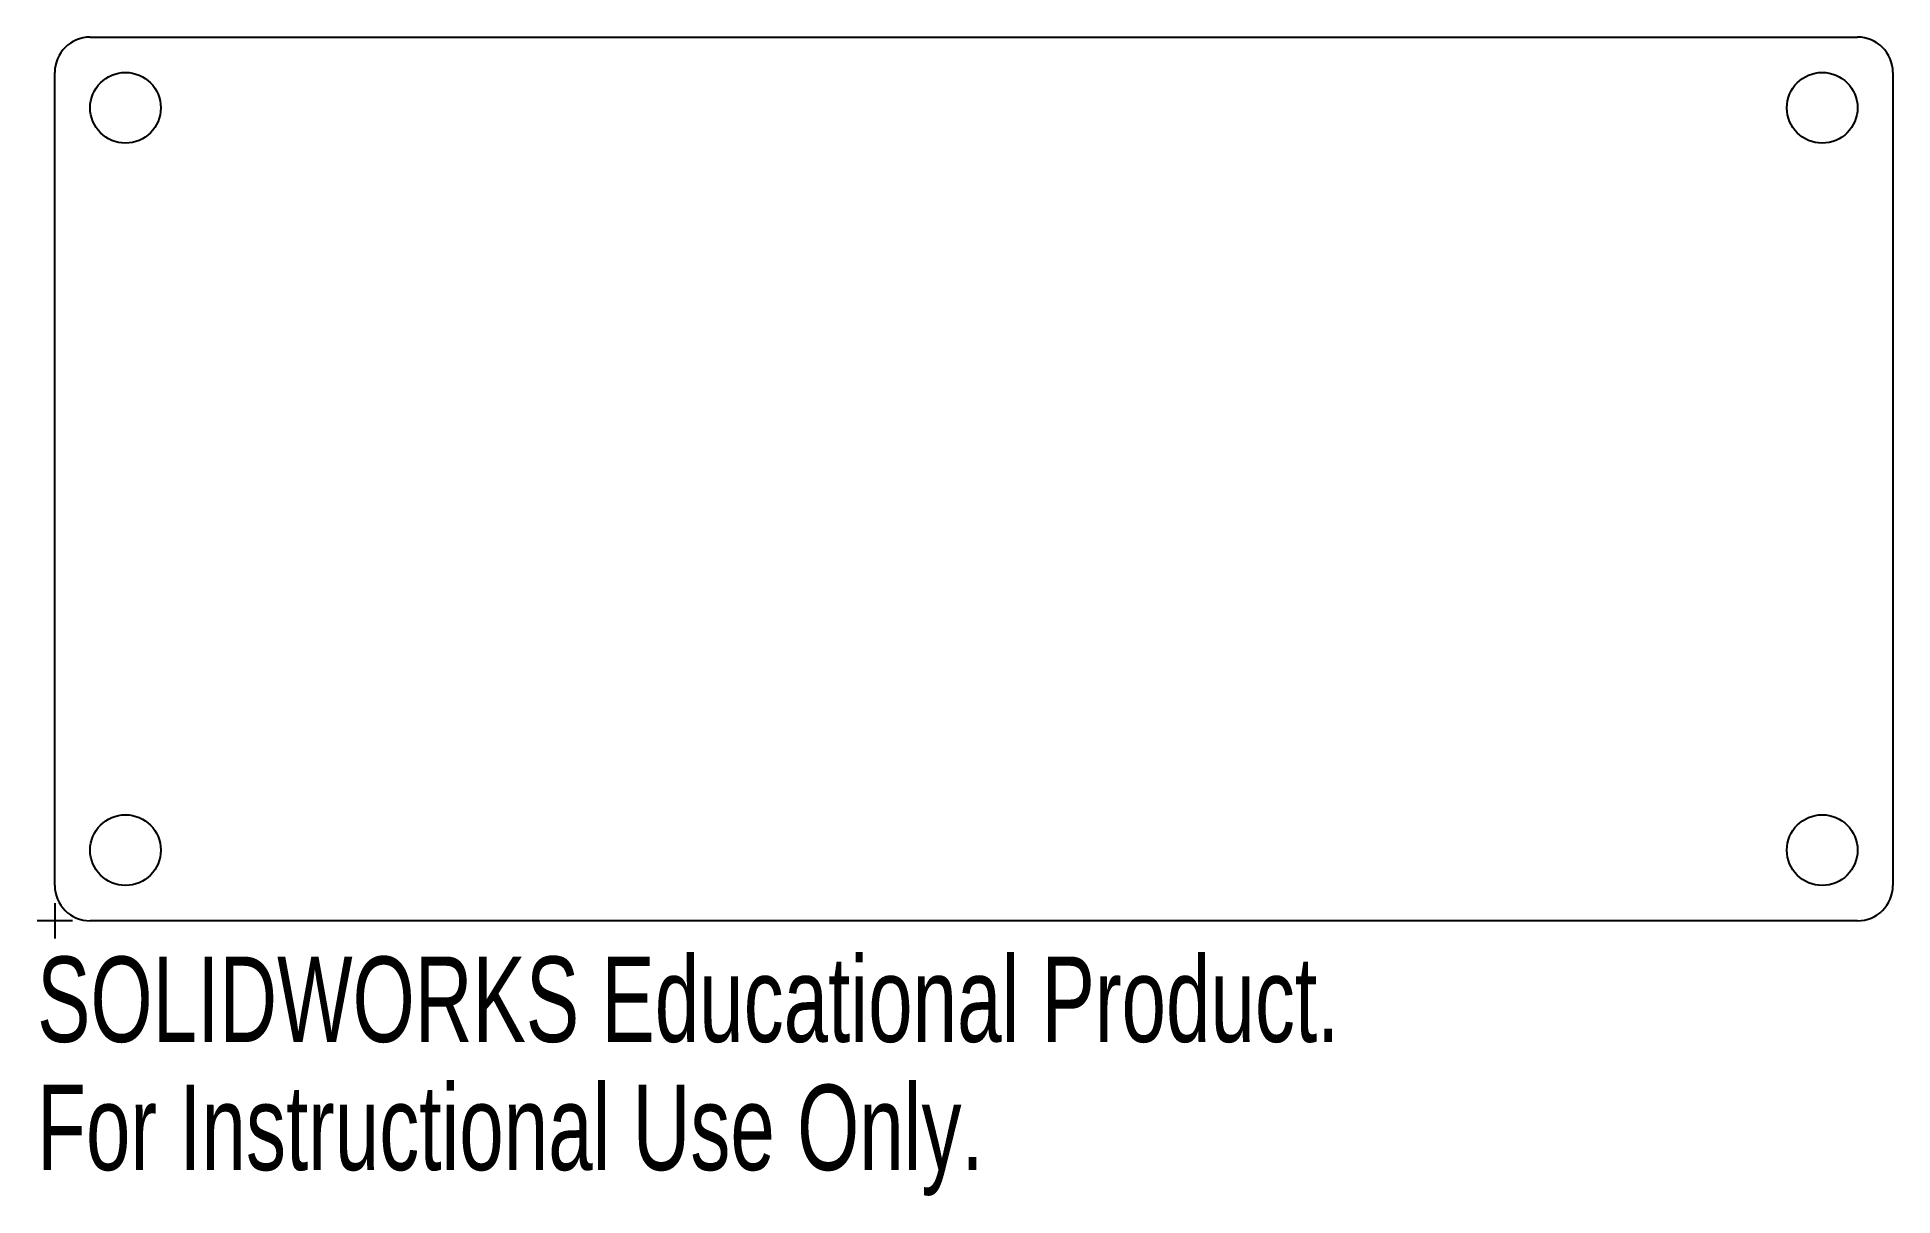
# Model space of a CAD drawing. Header units: millimetres. Extents: x -1 to 104, y -16 to 50.
import ezdxf

# ---------------------------------------------------------------- set-up
doc = ezdxf.new("R2010")
doc.units = ezdxf.units.MM
doc.styles.add('SLDTEXTSTYLE0', font='TXT', dxfattribs={"width": 0.7})

msp = doc.modelspace()

# ---------------------------------------------------------------- linework, layer by layer
at = {"color": 7, "linetype": 'Continuous'}
for p, q in [((2, 50), (102, 50)), ((0, 2), (0, 48)), ((104, 48), (104, 2)), ((1, 0), (-1, 0)), ((0, 1), (0, -1)), ((102, 0), (2, 0))]:
    msp.add_line(p, q, dxfattribs=at)
for centre in [(4, 46), (100, 46), (4, 4), (100, 4)]:
    msp.add_circle(centre, 2, dxfattribs=at)
for centre, start, end in [((2, 48), 90, 180), ((102, 48), 0, 90), ((2, 2), 180, 270), ((102, 2), 270, 0)]:
    msp.add_arc(centre, 2, start, end, dxfattribs=at)

# ---------------------------------------------------------------- texts
at = {"color": 7, "linetype": 'Continuous', "char_height": 4.8336, "attachment_point": 1, "style": 'SLDTEXTSTYLE0'}
for s, insert in [('SOLIDWORKS Educational Product.', (-1, -2.02)), ('For Instructional Use Only.', (-1, -9.27))]:
    msp.add_mtext(s, dxfattribs=dict(at, insert=insert))

doc.saveas('drawing.dxf')
